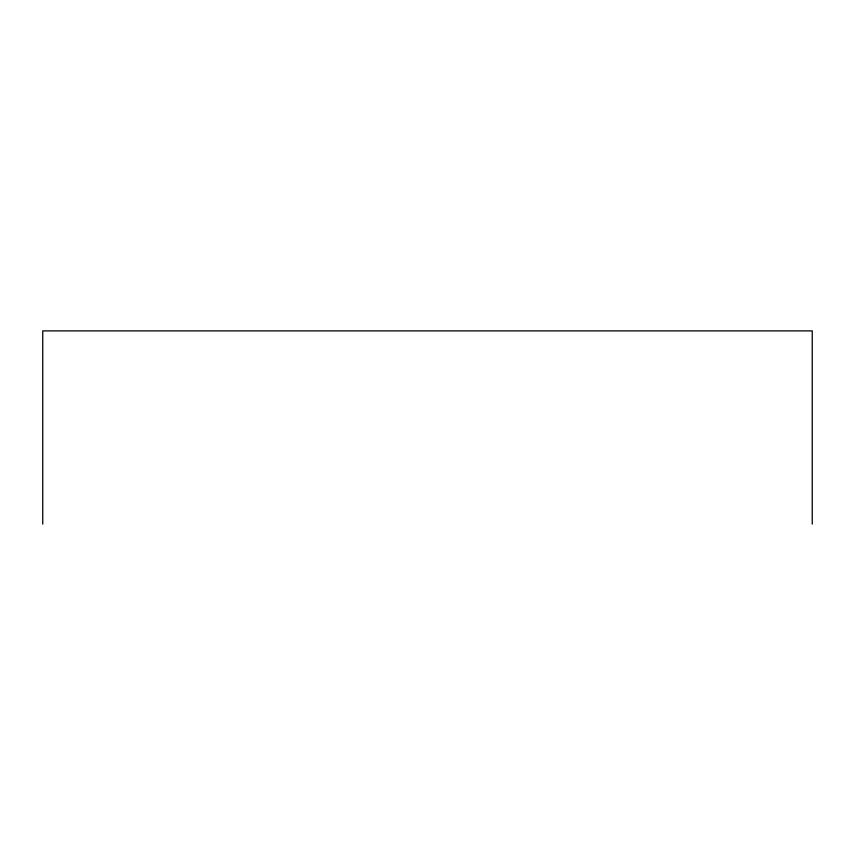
<?xml version="1.0" encoding="UTF-8"?>
<svg xmlns="http://www.w3.org/2000/svg" width="855" height="855" viewBox="0 0 855 855"><rect width="100%" height="100%" fill="white"/><g stroke="black" fill="none" stroke-linecap="round" stroke-linejoin="round"><path stroke-width="1.28" d="M812.25 524.104L812.25 330.896L42.75 330.896L42.75 524.104"/></g></svg>
